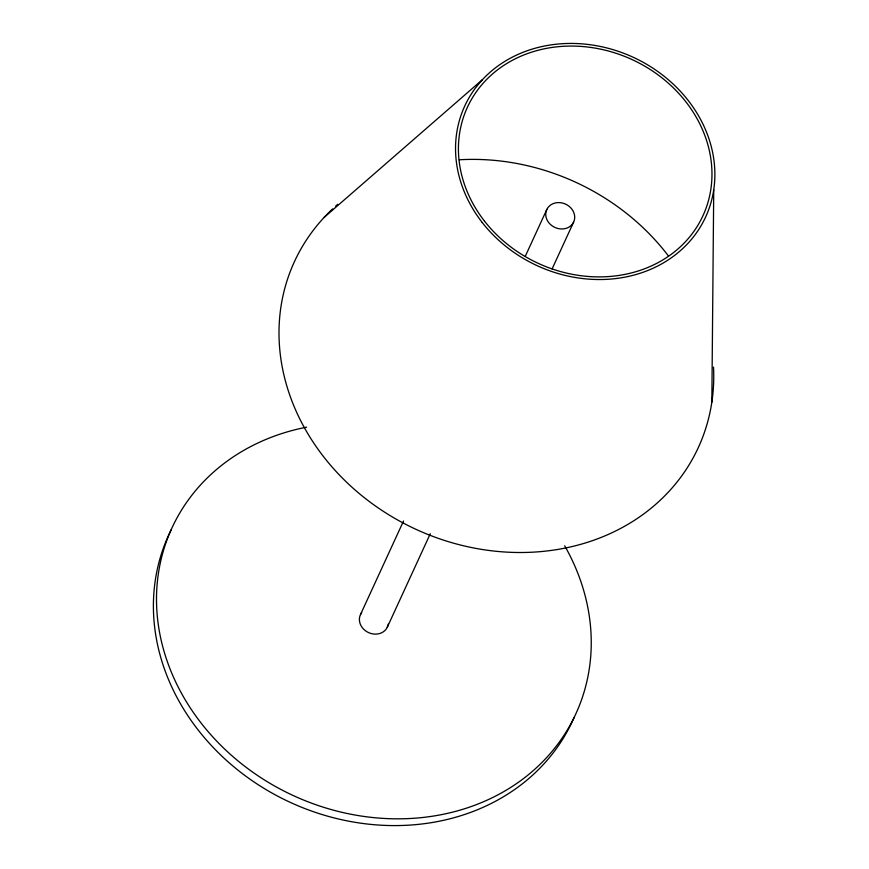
<?xml version="1.0" encoding="UTF-8"?>
<svg xmlns="http://www.w3.org/2000/svg" width="869" height="869" viewBox="0 0 869 869"><rect width="100%" height="100%" fill="white"/><g stroke="black" fill="none" stroke-linecap="round" stroke-linejoin="round"><path stroke-width="1.3" d="M711.841 402.141L713.731 189.833M360.494 614.568L403.542 520.976M525.321 256.203L546.851 209.407M387.248 627.32L430.296 533.718M552.087 268.955L573.605 222.149A14.816 12.818 24.7 0 0 558.365 202.586A14.816 12.818 24.7 0 0 548.719 222.594A14.816 12.818 24.7 0 0 573.605 222.149M324.148 217.391L482.458 79.633M564.698 545.797A222.312 192.331 24.7 0 1 466.034 808.289A222.312 192.331 24.7 0 1 171.704 673.019A222.312 192.331 24.7 0 1 306.605 427.179M574.192 717.338A222.312 192.331 24.7 0 1 289.301 801.924A222.312 192.331 24.7 0 1 171.247 529.71M713.514 367.098A222.312 192.331 24.7 0 1 424.778 533.186A222.312 192.331 24.7 0 1 332.653 208.864M335.651 206.116A222.312 192.331 24.7 0 1 337.693 204.324M459.332 159.777A219.325 189.746 24.7 0 1 668.37 255.877M388.237 624.105A14.816 12.818 24.7 0 1 368.891 632.751A14.816 12.818 24.7 0 1 361.667 612.656M482.186 222.464A132.62 114.741 24.7 0 0 704.922 218.532A132.62 114.741 24.7 0 0 568.5 43.45A132.62 114.741 24.7 0 0 482.186 222.464M484.489 221.106A129.655 112.166 24.7 0 0 702.239 217.25A129.655 112.166 24.7 0 0 568.869 46.09A129.655 112.166 24.7 0 0 484.489 221.106"/></g></svg>
